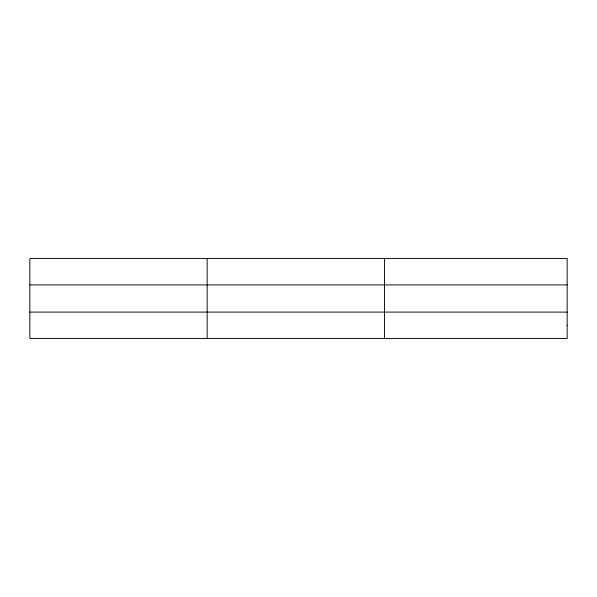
<?xml version="1.0" encoding="UTF-8"?>
<svg xmlns="http://www.w3.org/2000/svg" width="597" height="597" viewBox="0 0 597 597"><rect width="100%" height="100%" fill="white"/><g stroke="black" fill="none" stroke-linecap="round" stroke-linejoin="round"><path stroke-width="0.9" d="M207.159 338.484L207.159 258.516M384.468 338.484L384.468 258.516M29.85 284.903L567.15 284.903M29.85 312.097L567.15 312.097M567.15 325.29L567.15 338.484L29.85 338.484L29.85 258.516L567.15 258.516L567.15 325.29"/></g></svg>
